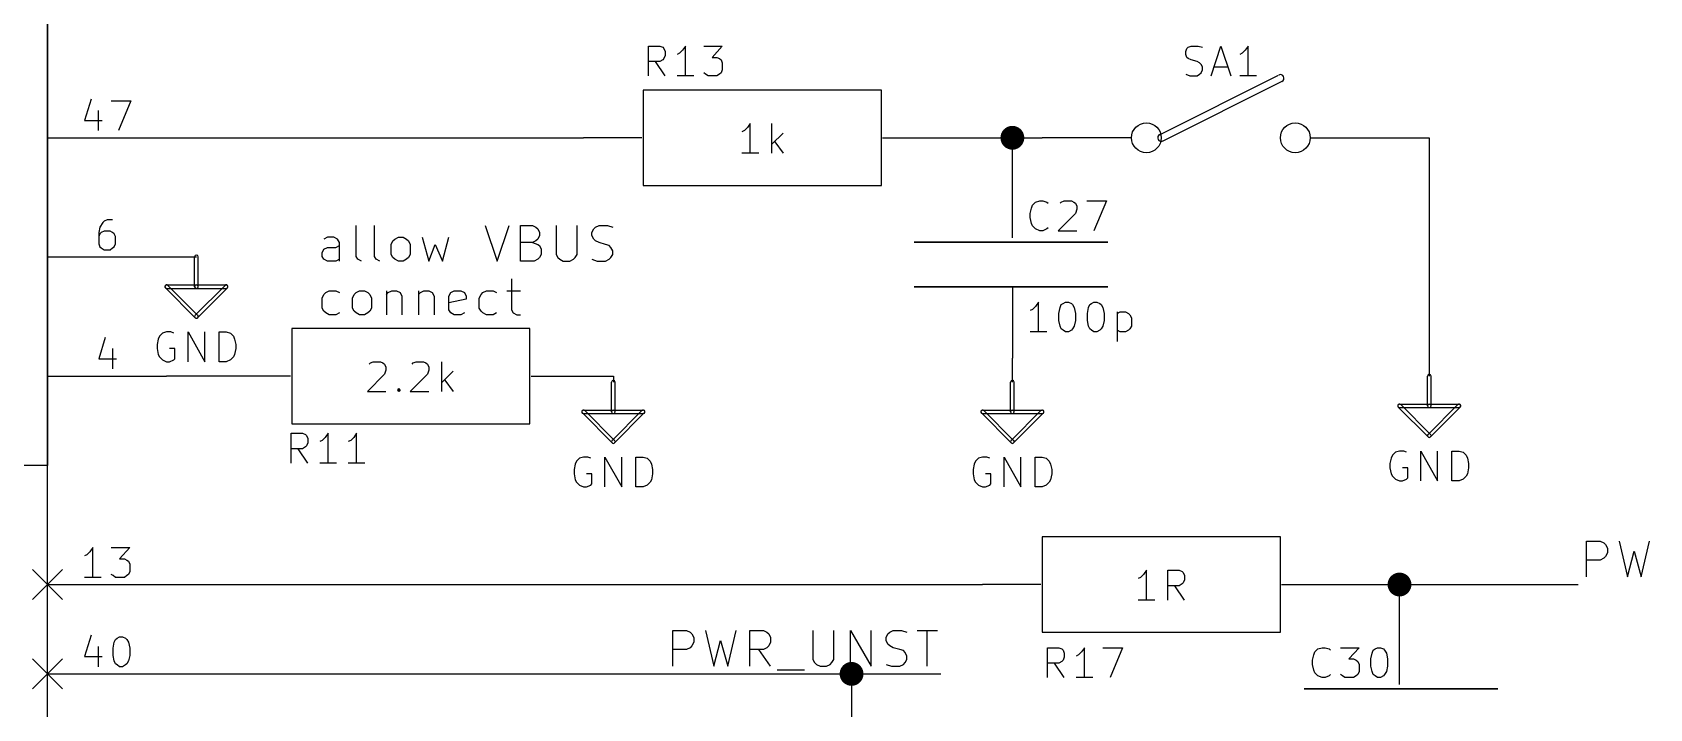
# Model space of a CAD drawing. Extents: x 12 to 829, y -582 to -12.
# Drawn here: x 191.6 to 260.6, y -488.7 to -459.8 of the extents above; entities that cross this region are included whole.
import ezdxf

# ---------------------------------------------------------------- set-up
doc = ezdxf.new("R2010")
doc.units = 0
doc.header["$MEASUREMENT"] = 0
doc.layers.add('BLACK', color=7, linetype='CONTINUOUS')

msp = doc.modelspace()

# ---------------------------------------------------------------- linework, layer by layer
at = {"layer": 'Black'}
for p, q in [((192.278, -532.892), (192.278, -410.972)), ((192.278, -459.232), (192.278, -478.282)), ((217.907, -461.67), (217.907, -460.4)), ((217.907, -460.4), (218.389, -460.4)), ((218.389, -460.4), (218.516, -460.451)), ((218.516, -460.451), (218.567, -460.502)), ((218.567, -460.502), (218.618, -460.629)), ((218.618, -460.629), (218.618, -460.807)), ((219.227, -460.705), (219.126, -460.756)), ((219.354, -460.578), (219.227, -460.705)), ((219.481, -460.4), (219.354, -460.578)), ((219.481, -461.67), (219.481, -460.4)), ((220.269, -460.4), (221.056, -460.4)), ((221.056, -460.4), (220.624, -460.883)), ((240.817, -460.629), (240.868, -460.502)), ((240.817, -460.756), (240.817, -460.629)), ((240.868, -460.502), (240.919, -460.451)), ((240.919, -460.451), (241.046, -460.4)), ((241.046, -460.4), (241.351, -460.4)), ((241.351, -460.4), (241.529, -460.451)), ((241.91, -461.67), (242.316, -460.4)), ((242.316, -460.4), (242.748, -461.67)), ((243.23, -460.705), (243.129, -460.756)), ((243.357, -460.578), (243.23, -460.705)), ((243.484, -460.4), (243.357, -460.578)), ((243.484, -461.67), (243.484, -460.4)), ((218.389, -461.061), (217.907, -461.061)), ((218.618, -461.67), (218.211, -461.061)), ((218.516, -460.985), (218.389, -461.061)), ((218.567, -460.934), (218.516, -460.985)), ((218.618, -460.807), (218.567, -460.934)), ((220.624, -460.883), (220.828, -460.883)), ((220.828, -460.883), (220.929, -460.934)), ((220.929, -460.934), (221.005, -460.985)), ((221.005, -460.985), (221.056, -461.112)), ((221.056, -461.416), (221.005, -461.543)), ((221.056, -461.112), (221.056, -461.416)), ((240.868, -460.883), (240.817, -460.756)), ((240.919, -460.934), (240.868, -460.883)), ((241.046, -460.985), (240.919, -460.934)), ((241.3, -461.061), (241.046, -460.985)), ((241.402, -461.112), (241.3, -461.061)), ((241.478, -461.188), (241.402, -461.112)), ((241.529, -461.289), (241.478, -461.188)), ((241.478, -461.543), (241.529, -461.416)), ((241.529, -461.416), (241.529, -461.289)), ((242.037, -461.289), (242.621, -461.289)), ((219.837, -461.67), (219.126, -461.67)), ((220.345, -461.594), (220.269, -461.543)), ((220.447, -461.67), (220.345, -461.594)), ((220.828, -461.67), (220.447, -461.67)), ((220.929, -461.594), (220.828, -461.67)), ((221.005, -461.543), (220.929, -461.594)), ((239.7, -464.185), (244.78, -461.645)), ((239.852, -464.439), (244.932, -461.899)), ((240.817, -461.594), (240.995, -461.67)), ((240.995, -461.67), (241.3, -461.67)), ((241.3, -461.67), (241.402, -461.594)), ((241.402, -461.594), (241.478, -461.543)), ((243.84, -461.67), (243.129, -461.67)), ((194.132, -462.661), (193.853, -463.575)), ((194.996, -462.737), (195.834, -462.737)), ((195.834, -462.737), (195.301, -464.007)), ((217.678, -462.28), (217.678, -466.344)), ((227.838, -462.28), (217.678, -462.28)), ((227.838, -466.344), (227.838, -462.28)), ((194.437, -463.144), (194.437, -464.007)), ((193.853, -463.575), (194.615, -463.575)), ((221.996, -464.007), (221.894, -464.058)), ((222.123, -463.88), (221.996, -464.007)), ((222.25, -463.702), (222.123, -463.88)), ((222.25, -464.972), (222.25, -463.702)), ((223.164, -464.972), (223.164, -463.702)), ((223.647, -464.109), (223.164, -464.591)), ((192.278, -464.312), (197.358, -464.312)), ((197.358, -464.312), (215.138, -464.312)), ((217.627, -464.312), (215.138, -464.312)), ((223.291, -464.49), (223.647, -464.972)), ((227.889, -464.312), (230.378, -464.312)), ((230.378, -464.312), (234.696, -464.312)), ((233.426, -465.582), (233.426, -464.312)), ((238.506, -464.312), (234.696, -464.312)), ((246.126, -464.312), (249.936, -464.312)), ((249.936, -464.312), (251.206, -464.312)), ((251.206, -464.312), (251.206, -474.472)), ((222.606, -464.972), (221.894, -464.972)), ((233.426, -468.579), (233.426, -465.582)), ((217.678, -466.344), (227.838, -466.344)), ((234.188, -467.538), (234.239, -467.309)), ((234.188, -467.716), (234.188, -467.538)), ((234.239, -467.309), (234.29, -467.182)), ((234.29, -467.182), (234.417, -467.055)), ((234.417, -467.055), (234.594, -467.004)), ((234.594, -467.004), (234.721, -467.004)), ((234.721, -467.004), (234.899, -467.055)), ((234.899, -467.055), (234.95, -467.106)), ((236.118, -467.538), (235.382, -468.274)), ((235.458, -467.106), (235.509, -467.055)), ((235.509, -467.055), (235.636, -467.004)), ((235.636, -467.004), (235.941, -467.004)), ((235.941, -467.004), (236.042, -467.055)), ((236.042, -467.055), (236.118, -467.106)), ((236.118, -467.106), (236.169, -467.233)), ((236.169, -467.36), (236.118, -467.538)), ((236.169, -467.233), (236.169, -467.36)), ((236.601, -467.004), (237.439, -467.004)), ((237.439, -467.004), (236.906, -468.274)), ((194.513, -468.122), (194.462, -468.351)), ((194.64, -467.919), (194.513, -468.122)), ((194.691, -468.3), (194.564, -468.351)), ((194.691, -467.868), (194.64, -467.919)), ((194.818, -467.817), (194.691, -467.868)), ((194.945, -468.3), (194.691, -468.3)), ((195.047, -467.817), (194.818, -467.817)), ((195.047, -468.351), (194.945, -468.3)), ((205.435, -469.367), (205.435, -468.046)), ((206.223, -469.367), (206.223, -468.046)), ((210.947, -468.046), (211.455, -469.57)), ((211.455, -469.57), (211.963, -468.046)), ((212.446, -469.57), (212.446, -468.046)), ((212.446, -468.046), (212.954, -468.046)), ((212.954, -468.046), (213.106, -468.122)), ((213.106, -468.122), (213.182, -468.198)), ((213.182, -468.198), (213.258, -468.351)), ((213.97, -468.046), (213.97, -469.29)), ((214.859, -469.29), (214.859, -468.046)), ((215.494, -468.351), (215.57, -468.198)), ((215.57, -468.198), (215.646, -468.122)), ((215.646, -468.122), (215.798, -468.046)), ((215.798, -468.046), (216.154, -468.046)), ((216.154, -468.046), (216.383, -468.122)), ((234.239, -467.97), (234.188, -467.716)), ((234.29, -468.071), (234.239, -467.97)), ((234.417, -468.198), (234.29, -468.071)), ((234.594, -468.274), (234.417, -468.198)), ((234.721, -468.274), (234.594, -468.274)), ((234.899, -468.198), (234.721, -468.274)), ((234.95, -468.147), (234.899, -468.198)), ((235.382, -468.274), (236.169, -468.274)), ((194.462, -468.351), (194.462, -468.833)), ((194.513, -468.401), (194.462, -468.528)), ((194.462, -468.833), (194.513, -468.96)), ((194.564, -468.351), (194.513, -468.401)), ((194.513, -468.96), (194.564, -469.011)), ((194.564, -469.011), (194.691, -469.087)), ((194.945, -469.087), (195.047, -469.011)), ((195.123, -468.401), (195.047, -468.351)), ((195.047, -469.011), (195.123, -468.96)), ((195.174, -468.528), (195.123, -468.401)), ((195.123, -468.96), (195.174, -468.833)), ((195.174, -468.833), (195.174, -468.528)), ((204.216, -468.554), (204.064, -468.63)), ((204.064, -469.062), (204.216, -468.986)), ((204.495, -468.554), (204.216, -468.554)), ((204.216, -468.986), (204.572, -468.986)), ((204.648, -468.63), (204.495, -468.554)), ((204.572, -468.986), (204.724, -468.909)), ((204.724, -468.782), (204.648, -468.63)), ((204.724, -469.57), (204.724, -468.782)), ((206.934, -468.859), (207.01, -468.706)), ((206.934, -469.29), (206.934, -468.859)), ((207.01, -468.706), (207.086, -468.63)), ((207.086, -468.63), (207.239, -468.554)), ((207.239, -468.554), (207.442, -468.554)), ((207.442, -468.554), (207.594, -468.63)), ((207.594, -468.63), (207.67, -468.706)), ((207.67, -468.706), (207.747, -468.859)), ((207.747, -468.859), (207.747, -469.29)), ((208.255, -468.554), (208.534, -469.57)), ((208.534, -469.57), (208.813, -468.859)), ((208.813, -468.859), (209.118, -469.57)), ((209.118, -469.57), (209.398, -468.554)), ((212.954, -468.782), (212.446, -468.782)), ((213.106, -468.706), (212.954, -468.782)), ((212.954, -468.782), (213.182, -468.859)), ((213.182, -468.63), (213.106, -468.706)), ((213.258, -468.478), (213.182, -468.63)), ((213.182, -468.859), (213.258, -468.909)), ((213.258, -468.351), (213.258, -468.478)), ((213.258, -468.909), (213.335, -469.062)), ((215.494, -468.478), (215.494, -468.351)), ((215.57, -468.63), (215.494, -468.478)), ((215.646, -468.706), (215.57, -468.63)), ((215.798, -468.782), (215.646, -468.706)), ((216.078, -468.859), (215.798, -468.782)), ((216.23, -468.909), (216.078, -468.859)), ((216.306, -468.986), (216.23, -468.909)), ((216.383, -469.138), (216.306, -468.986)), ((237.49, -468.757), (229.235, -468.757)), ((229.235, -468.757), (237.49, -468.757)), ((192.278, -469.392), (197.358, -469.392)), ((194.691, -469.087), (194.945, -469.087)), ((197.358, -469.392), (198.628, -469.392)), ((198.552, -470.662), (198.552, -469.392)), ((198.704, -470.662), (198.704, -469.392)), ((203.987, -469.214), (204.064, -469.062)), ((203.987, -469.367), (203.987, -469.214)), ((204.064, -469.494), (203.987, -469.367)), ((204.216, -469.57), (204.064, -469.494)), ((204.572, -469.57), (204.216, -469.57)), ((204.724, -469.494), (204.572, -469.57)), ((205.511, -469.494), (205.435, -469.367)), ((205.664, -469.57), (205.511, -469.494)), ((206.299, -469.494), (206.223, -469.367)), ((206.451, -469.57), (206.299, -469.494)), ((207.01, -469.417), (206.934, -469.29)), ((207.086, -469.494), (207.01, -469.417)), ((207.239, -469.57), (207.086, -469.494)), ((207.442, -469.57), (207.239, -469.57)), ((207.594, -469.494), (207.442, -469.57)), ((207.67, -469.417), (207.594, -469.494)), ((207.747, -469.29), (207.67, -469.417)), ((213.03, -469.57), (212.446, -469.57)), ((213.182, -469.494), (213.03, -469.57)), ((213.258, -469.417), (213.182, -469.494)), ((213.335, -469.29), (213.258, -469.417)), ((213.335, -469.062), (213.335, -469.29)), ((213.97, -469.29), (214.046, -469.417)), ((214.046, -469.417), (214.122, -469.494)), ((214.122, -469.494), (214.274, -469.57)), ((214.274, -469.57), (214.554, -469.57)), ((214.554, -469.57), (214.706, -469.494)), ((214.706, -469.494), (214.782, -469.417)), ((214.782, -469.417), (214.859, -469.29)), ((215.494, -469.494), (215.722, -469.57)), ((215.722, -469.57), (216.078, -469.57)), ((216.078, -469.57), (216.23, -469.494)), ((216.23, -469.494), (216.306, -469.417)), ((216.306, -469.417), (216.383, -469.29)), ((216.383, -469.29), (216.383, -469.138)), ((212.065, -470.332), (212.065, -471.653)), ((198.577, -471.983), (197.307, -470.713)), ((197.358, -470.586), (198.628, -470.586)), ((197.358, -470.738), (198.628, -470.738)), ((198.679, -471.881), (197.409, -470.611)), ((199.847, -470.611), (198.577, -471.881)), ((198.628, -470.586), (199.898, -470.586)), ((198.628, -470.738), (199.898, -470.738)), ((199.949, -470.713), (198.679, -471.983)), ((203.987, -471.145), (204.064, -470.992)), ((204.064, -470.992), (204.14, -470.916)), ((204.14, -470.916), (204.292, -470.84)), ((204.292, -470.84), (204.572, -470.84)), ((204.572, -470.84), (204.724, -470.916)), ((205.283, -471.145), (205.359, -470.992)), ((205.359, -470.992), (205.435, -470.916)), ((205.435, -470.916), (205.588, -470.84)), ((205.588, -470.84), (205.791, -470.84)), ((205.791, -470.84), (205.943, -470.916)), ((205.943, -470.916), (206.019, -470.992)), ((206.019, -470.992), (206.096, -471.145)), ((206.731, -470.84), (206.731, -471.856)), ((206.731, -470.992), (206.807, -470.916)), ((206.807, -470.916), (206.959, -470.84)), ((206.959, -470.84), (207.162, -470.84)), ((207.162, -470.84), (207.315, -470.916)), ((207.315, -470.916), (207.391, -471.068)), ((207.391, -471.068), (207.391, -471.856)), ((208.102, -470.84), (208.102, -471.856)), ((208.102, -470.992), (208.178, -470.916)), ((208.178, -470.916), (208.331, -470.84)), ((208.331, -470.84), (208.534, -470.84)), ((208.534, -470.84), (208.686, -470.916)), ((208.686, -470.916), (208.763, -471.068)), ((208.763, -471.068), (208.763, -471.856)), ((209.398, -471.068), (209.474, -470.916)), ((209.398, -471.653), (209.398, -471.068)), ((209.474, -470.916), (209.626, -470.84)), ((209.626, -470.84), (209.906, -470.84)), ((209.906, -470.84), (210.058, -470.916)), ((210.058, -470.916), (210.134, -471.068)), ((210.134, -471.068), (210.134, -471.195)), ((210.693, -471.145), (210.769, -470.992)), ((210.769, -470.992), (210.845, -470.916)), ((210.845, -470.916), (210.998, -470.84)), ((210.998, -470.84), (211.277, -470.84)), ((211.277, -470.84), (211.43, -470.916)), ((211.861, -470.84), (212.446, -470.84)), ((229.235, -470.662), (237.49, -470.662)), ((237.49, -470.662), (229.235, -470.662)), ((233.426, -470.713), (233.426, -473.71)), ((203.987, -471.576), (203.987, -471.145)), ((204.064, -471.703), (203.987, -471.576)), ((204.14, -471.78), (204.064, -471.703)), ((205.283, -471.576), (205.283, -471.145)), ((205.359, -471.703), (205.283, -471.576)), ((205.435, -471.78), (205.359, -471.703)), ((206.019, -471.703), (205.943, -471.78)), ((206.096, -471.576), (206.019, -471.703)), ((206.096, -471.145), (206.096, -471.576)), ((210.134, -471.195), (209.398, -471.348)), ((209.474, -471.78), (209.398, -471.653)), ((210.693, -471.576), (210.693, -471.145)), ((210.769, -471.703), (210.693, -471.576)), ((210.845, -471.78), (210.769, -471.703)), ((212.065, -471.653), (212.141, -471.78)), ((234.29, -471.627), (234.188, -471.678)), ((234.417, -471.5), (234.29, -471.627)), ((234.544, -471.322), (234.417, -471.5)), ((234.544, -472.592), (234.544, -471.322)), ((235.407, -471.805), (235.458, -471.551)), ((235.458, -471.551), (235.509, -471.424)), ((235.509, -471.424), (235.585, -471.373)), ((235.585, -471.373), (235.687, -471.322)), ((235.687, -471.322), (235.814, -471.322)), ((235.814, -471.322), (235.941, -471.373)), ((235.941, -471.373), (235.991, -471.424)), ((235.991, -471.424), (236.068, -471.551)), ((236.068, -471.551), (236.118, -471.805)), ((236.626, -471.805), (236.677, -471.551)), ((236.677, -471.551), (236.728, -471.424)), ((236.728, -471.424), (236.804, -471.373)), ((236.804, -471.373), (236.906, -471.322)), ((236.906, -471.322), (237.033, -471.322)), ((237.033, -471.322), (237.16, -471.373)), ((237.16, -471.373), (237.211, -471.424)), ((237.211, -471.424), (237.287, -471.551)), ((237.287, -471.551), (237.338, -471.805)), ((237.896, -471.729), (237.896, -472.999)), ((237.896, -471.805), (238.023, -471.729)), ((238.023, -471.729), (238.252, -471.729)), ((238.252, -471.729), (238.379, -471.805)), ((202.692, -472.44), (202.692, -476.504)), ((212.852, -472.44), (202.692, -472.44)), ((204.292, -471.856), (204.14, -471.78)), ((204.572, -471.856), (204.292, -471.856)), ((204.724, -471.78), (204.572, -471.856)), ((205.588, -471.856), (205.435, -471.78)), ((205.791, -471.856), (205.588, -471.856)), ((205.943, -471.78), (205.791, -471.856)), ((209.626, -471.856), (209.474, -471.78)), ((209.906, -471.856), (209.626, -471.856)), ((210.058, -471.78), (209.906, -471.856)), ((210.998, -471.856), (210.845, -471.78)), ((211.277, -471.856), (210.998, -471.856)), ((211.43, -471.78), (211.277, -471.856)), ((212.141, -471.78), (212.293, -471.856)), ((212.293, -471.856), (212.446, -471.856)), ((212.852, -476.504), (212.852, -472.44)), ((235.407, -472.11), (235.407, -471.805)), ((235.458, -472.338), (235.407, -472.11)), ((235.509, -472.465), (235.458, -472.338)), ((235.585, -472.516), (235.509, -472.465)), ((235.991, -472.465), (235.941, -472.516)), ((236.068, -472.338), (235.991, -472.465)), ((236.118, -472.11), (236.068, -472.338)), ((236.118, -471.805), (236.118, -472.11)), ((236.626, -472.11), (236.626, -471.805)), ((236.677, -472.338), (236.626, -472.11)), ((236.728, -472.465), (236.677, -472.338)), ((236.804, -472.516), (236.728, -472.465)), ((237.211, -472.465), (237.16, -472.516)), ((237.287, -472.338), (237.211, -472.465)), ((237.338, -472.11), (237.287, -472.338)), ((237.338, -471.805), (237.338, -472.11)), ((238.379, -471.805), (238.43, -471.856)), ((238.43, -472.465), (238.379, -472.516)), ((238.43, -471.856), (238.506, -471.983)), ((238.506, -472.338), (238.43, -472.465)), ((238.506, -471.983), (238.506, -472.338)), ((194.742, -472.821), (194.462, -473.735)), ((197.002, -472.897), (196.952, -473.126)), ((196.952, -473.126), (196.952, -473.304)), ((197.053, -472.77), (197.002, -472.897)), ((197.18, -472.643), (197.053, -472.77)), ((197.358, -472.592), (197.18, -472.643)), ((197.536, -472.592), (197.358, -472.592)), ((197.663, -472.643), (197.536, -472.592)), ((198.272, -473.862), (198.272, -472.592)), ((198.272, -472.592), (198.984, -473.862)), ((198.984, -473.862), (198.984, -472.592)), ((199.593, -473.862), (199.593, -472.592)), ((199.593, -472.592), (199.898, -472.592)), ((199.898, -472.592), (200.076, -472.643)), ((200.076, -472.643), (200.203, -472.77)), ((200.203, -472.77), (200.254, -472.897)), ((200.254, -472.897), (200.304, -473.126)), ((200.304, -473.126), (200.304, -473.304)), ((234.899, -472.592), (234.188, -472.592)), ((235.687, -472.592), (235.585, -472.516)), ((235.814, -472.592), (235.687, -472.592)), ((235.941, -472.516), (235.814, -472.592)), ((236.906, -472.592), (236.804, -472.516)), ((237.033, -472.592), (236.906, -472.592)), ((237.16, -472.516), (237.033, -472.592)), ((238.023, -472.592), (237.896, -472.516)), ((238.252, -472.592), (238.023, -472.592)), ((238.379, -472.516), (238.252, -472.592)), ((194.462, -473.735), (195.224, -473.735)), ((195.047, -473.304), (195.047, -474.167)), ((196.952, -473.304), (197.002, -473.558)), ((197.002, -473.558), (197.053, -473.659)), ((197.053, -473.659), (197.18, -473.786)), ((197.18, -473.786), (197.358, -473.862)), ((197.714, -473.304), (197.485, -473.304)), ((197.485, -473.862), (197.663, -473.786)), ((197.663, -473.786), (197.714, -473.735)), ((197.714, -473.735), (197.714, -473.304)), ((200.076, -473.786), (199.898, -473.862)), ((200.203, -473.659), (200.076, -473.786)), ((200.254, -473.558), (200.203, -473.659)), ((200.304, -473.304), (200.254, -473.558)), ((233.426, -474.726), (233.426, -473.71)), ((192.278, -474.472), (197.358, -474.472)), ((197.358, -473.862), (197.485, -473.862)), ((200.152, -474.472), (197.358, -474.472)), ((199.898, -473.862), (199.593, -473.862)), ((202.641, -474.472), (200.152, -474.472)), ((206.654, -474.396), (205.918, -475.132)), ((205.994, -473.964), (206.045, -473.913)), ((206.045, -473.913), (206.172, -473.862)), ((206.172, -473.862), (206.477, -473.862)), ((206.477, -473.862), (206.578, -473.913)), ((206.578, -473.913), (206.654, -473.964)), ((206.654, -473.964), (206.705, -474.091)), ((206.705, -474.218), (206.654, -474.396)), ((206.705, -474.091), (206.705, -474.218)), ((208.483, -474.396), (207.747, -475.132)), ((207.823, -473.964), (207.874, -473.913)), ((207.874, -473.913), (208.001, -473.862)), ((208.001, -473.862), (208.305, -473.862)), ((208.305, -473.862), (208.407, -473.913)), ((208.407, -473.913), (208.483, -473.964)), ((208.483, -473.964), (208.534, -474.091)), ((208.534, -474.218), (208.483, -474.396)), ((208.534, -474.091), (208.534, -474.218)), ((209.093, -475.132), (209.093, -473.862)), ((209.575, -474.269), (209.093, -474.751)), ((212.903, -474.472), (215.392, -474.472)), ((215.392, -474.472), (216.408, -474.472)), ((216.408, -474.472), (216.408, -474.726)), ((251.13, -475.742), (251.13, -474.472)), ((251.282, -475.742), (251.282, -474.472)), ((205.918, -475.132), (206.705, -475.132)), ((207.213, -475.056), (207.264, -475.005)), ((207.264, -475.132), (207.213, -475.056)), ((207.264, -475.005), (207.315, -475.056)), ((207.264, -475.005), (207.264, -475.132)), ((207.315, -475.056), (207.264, -475.132)), ((207.747, -475.132), (208.534, -475.132)), ((209.22, -474.65), (209.575, -475.132)), ((216.332, -475.996), (216.332, -474.726)), ((216.484, -475.996), (216.484, -474.726)), ((233.35, -475.996), (233.35, -474.726)), ((233.502, -475.996), (233.502, -474.726)), ((251.155, -477.063), (249.885, -475.793)), ((249.936, -475.666), (251.206, -475.666)), ((249.936, -475.818), (251.206, -475.818)), ((251.257, -476.961), (249.987, -475.691)), ((252.425, -475.691), (251.155, -476.961)), ((251.206, -475.666), (252.476, -475.666)), ((251.206, -475.818), (252.476, -475.818)), ((252.527, -475.793), (251.257, -477.063)), ((202.692, -476.504), (212.852, -476.504)), ((216.357, -477.317), (215.087, -476.047)), ((215.138, -475.92), (216.408, -475.92)), ((215.138, -476.072), (216.408, -476.072)), ((216.459, -477.215), (215.189, -475.945)), ((217.627, -475.945), (216.357, -477.215)), ((216.408, -475.92), (217.678, -475.92)), ((216.408, -476.072), (217.678, -476.072)), ((217.729, -476.047), (216.459, -477.317)), ((233.375, -477.317), (232.105, -476.047)), ((232.156, -475.92), (233.426, -475.92)), ((232.156, -476.072), (233.426, -476.072)), ((233.477, -477.215), (232.207, -475.945)), ((234.645, -475.945), (233.375, -477.215)), ((233.426, -475.92), (234.696, -475.92)), ((233.426, -476.072), (234.696, -476.072)), ((234.747, -476.047), (233.477, -477.317)), ((202.667, -478.18), (202.667, -476.91)), ((202.667, -476.91), (203.149, -476.91)), ((203.149, -476.91), (203.276, -476.961)), ((203.276, -476.961), (203.327, -477.012)), ((203.327, -477.012), (203.378, -477.139)), ((203.378, -477.139), (203.378, -477.317)), ((203.987, -477.215), (203.886, -477.266)), ((204.114, -477.088), (203.987, -477.215)), ((204.241, -476.91), (204.114, -477.088)), ((204.241, -478.18), (204.241, -476.91)), ((205.207, -477.215), (205.105, -477.266)), ((205.334, -477.088), (205.207, -477.215)), ((205.461, -476.91), (205.334, -477.088)), ((205.461, -478.18), (205.461, -476.91)), ((203.149, -477.571), (202.667, -477.571)), ((203.378, -478.18), (202.971, -477.571)), ((203.276, -477.495), (203.149, -477.571)), ((203.327, -477.444), (203.276, -477.495)), ((203.378, -477.317), (203.327, -477.444)), ((214.96, -477.977), (214.833, -478.104)), ((215.138, -477.926), (214.96, -477.977)), ((215.316, -477.926), (215.138, -477.926)), ((215.443, -477.977), (215.316, -477.926)), ((216.052, -479.196), (216.052, -477.926)), ((216.052, -477.926), (216.764, -479.196)), ((216.764, -479.196), (216.764, -477.926)), ((217.373, -479.196), (217.373, -477.926)), ((217.373, -477.926), (217.678, -477.926)), ((217.678, -477.926), (217.856, -477.977)), ((217.856, -477.977), (217.983, -478.104)), ((231.978, -477.977), (231.851, -478.104)), ((232.156, -477.926), (231.978, -477.977)), ((232.334, -477.926), (232.156, -477.926)), ((232.461, -477.977), (232.334, -477.926)), ((233.07, -479.196), (233.07, -477.926)), ((233.07, -477.926), (233.782, -479.196)), ((233.782, -479.196), (233.782, -477.926)), ((234.391, -479.196), (234.391, -477.926)), ((234.391, -477.926), (234.696, -477.926)), ((234.696, -477.926), (234.874, -477.977)), ((234.874, -477.977), (235.001, -478.104)), ((249.58, -477.977), (249.53, -478.206)), ((249.631, -477.85), (249.58, -477.977)), ((249.758, -477.723), (249.631, -477.85)), ((249.936, -477.672), (249.758, -477.723)), ((250.114, -477.672), (249.936, -477.672)), ((250.241, -477.723), (250.114, -477.672)), ((250.85, -478.942), (250.85, -477.672)), ((250.85, -477.672), (251.562, -478.942)), ((251.562, -478.942), (251.562, -477.672)), ((252.171, -478.942), (252.171, -477.672)), ((252.171, -477.672), (252.476, -477.672)), ((252.476, -477.672), (252.654, -477.723)), ((252.654, -477.723), (252.781, -477.85)), ((252.781, -477.85), (252.832, -477.977)), ((252.832, -477.977), (252.882, -478.206)), ((192.278, -478.282), (175.768, -478.282)), ((192.278, -478.282), (175.768, -478.282)), ((192.278, -508.762), (192.278, -478.282)), ((204.597, -478.18), (203.886, -478.18)), ((205.816, -478.18), (205.105, -478.18)), ((214.782, -478.231), (214.732, -478.46)), ((214.732, -478.46), (214.732, -478.638)), ((214.732, -478.638), (214.782, -478.892)), ((214.833, -478.104), (214.782, -478.231)), ((215.494, -478.638), (215.265, -478.638)), ((215.494, -479.069), (215.494, -478.638)), ((217.983, -478.104), (218.034, -478.231)), ((218.034, -478.231), (218.084, -478.46)), ((218.084, -478.638), (218.034, -478.892)), ((218.084, -478.46), (218.084, -478.638)), ((231.8, -478.231), (231.75, -478.46)), ((231.75, -478.46), (231.75, -478.638)), ((231.75, -478.638), (231.8, -478.892)), ((231.851, -478.104), (231.8, -478.231)), ((232.512, -478.638), (232.283, -478.638)), ((232.512, -479.069), (232.512, -478.638)), ((235.001, -478.104), (235.052, -478.231)), ((235.052, -478.231), (235.102, -478.46)), ((235.102, -478.638), (235.052, -478.892)), ((235.102, -478.46), (235.102, -478.638)), ((249.53, -478.206), (249.53, -478.384)), ((249.53, -478.384), (249.58, -478.638)), ((249.58, -478.638), (249.631, -478.739)), ((250.292, -478.384), (250.063, -478.384)), ((250.292, -478.815), (250.292, -478.384)), ((252.832, -478.638), (252.781, -478.739)), ((252.882, -478.384), (252.832, -478.638)), ((252.882, -478.206), (252.882, -478.384)), ((214.782, -478.892), (214.833, -478.993)), ((214.833, -478.993), (214.96, -479.12)), ((214.96, -479.12), (215.138, -479.196)), ((215.138, -479.196), (215.265, -479.196)), ((215.265, -479.196), (215.443, -479.12)), ((215.443, -479.12), (215.494, -479.069)), ((217.678, -479.196), (217.373, -479.196)), ((217.856, -479.12), (217.678, -479.196)), ((217.983, -478.993), (217.856, -479.12)), ((218.034, -478.892), (217.983, -478.993)), ((231.8, -478.892), (231.851, -478.993)), ((231.851, -478.993), (231.978, -479.12)), ((231.978, -479.12), (232.156, -479.196)), ((232.156, -479.196), (232.283, -479.196)), ((232.283, -479.196), (232.461, -479.12)), ((232.461, -479.12), (232.512, -479.069)), ((234.696, -479.196), (234.391, -479.196)), ((234.874, -479.12), (234.696, -479.196)), ((235.001, -478.993), (234.874, -479.12)), ((235.052, -478.892), (235.001, -478.993)), ((249.631, -478.739), (249.758, -478.866)), ((249.758, -478.866), (249.936, -478.942)), ((249.936, -478.942), (250.063, -478.942)), ((250.063, -478.942), (250.241, -478.866)), ((250.241, -478.866), (250.292, -478.815)), ((252.476, -478.942), (252.171, -478.942)), ((252.654, -478.866), (252.476, -478.942)), ((252.781, -478.739), (252.654, -478.866)), ((234.696, -481.33), (234.696, -485.394)), ((244.856, -481.33), (234.696, -481.33)), ((244.856, -485.394), (244.856, -481.33)), ((193.954, -482.092), (193.853, -482.143)), ((194.081, -481.965), (193.954, -482.092)), ((194.208, -481.787), (194.081, -481.965)), ((194.208, -483.057), (194.208, -481.787)), ((194.996, -481.787), (195.783, -481.787)), ((195.783, -481.787), (195.351, -482.27)), ((257.912, -483.032), (257.912, -481.508)), ((257.912, -481.508), (258.496, -481.508)), ((258.496, -481.508), (258.648, -481.584)), ((258.648, -481.584), (258.724, -481.66)), ((258.724, -481.66), (258.801, -481.813)), ((258.801, -482.016), (258.724, -482.168)), ((258.801, -481.813), (258.801, -482.016)), ((259.309, -481.508), (259.664, -483.032)), ((259.664, -483.032), (259.944, -481.94)), ((259.944, -481.94), (260.248, -483.032)), ((260.248, -483.032), (260.604, -481.508)), ((191.643, -483.997), (192.913, -482.727)), ((191.643, -482.727), (192.913, -483.997)), ((195.351, -482.27), (195.555, -482.27)), ((195.555, -482.27), (195.656, -482.321)), ((195.656, -482.321), (195.732, -482.371)), ((195.732, -482.371), (195.783, -482.498)), ((195.783, -482.803), (195.732, -482.93)), ((195.783, -482.498), (195.783, -482.803)), ((239.141, -482.752), (239.014, -482.93)), ((239.141, -484.022), (239.141, -482.752)), ((240.055, -484.022), (240.055, -482.752)), ((240.055, -482.752), (240.538, -482.752)), ((240.538, -482.752), (240.665, -482.803)), ((240.665, -482.803), (240.716, -482.854)), ((258.496, -482.321), (257.912, -482.321)), ((258.648, -482.244), (258.496, -482.321)), ((258.724, -482.168), (258.648, -482.244)), ((192.278, -483.362), (197.358, -483.362)), ((194.564, -483.057), (193.853, -483.057)), ((195.072, -482.981), (194.996, -482.93)), ((195.174, -483.057), (195.072, -482.981)), ((195.555, -483.057), (195.174, -483.057)), ((195.656, -482.981), (195.555, -483.057)), ((195.732, -482.93), (195.656, -482.981)), ((197.358, -483.362), (232.156, -483.362)), ((234.645, -483.362), (232.156, -483.362)), ((238.887, -483.057), (238.785, -483.108)), ((239.014, -482.93), (238.887, -483.057)), ((240.538, -483.413), (240.055, -483.413)), ((240.767, -484.022), (240.36, -483.413)), ((240.665, -483.337), (240.538, -483.413)), ((240.716, -483.286), (240.665, -483.337)), ((240.716, -482.854), (240.767, -482.981)), ((240.767, -483.159), (240.716, -483.286)), ((240.767, -482.981), (240.767, -483.159)), ((244.907, -483.362), (247.396, -483.362)), ((247.396, -483.362), (257.556, -483.362)), ((249.936, -484.632), (249.936, -483.362)), ((239.497, -484.022), (238.785, -484.022)), ((249.936, -487.629), (249.936, -484.632)), ((194.132, -485.521), (193.853, -486.435)), ((218.948, -486.842), (218.948, -485.318)), ((218.948, -485.318), (219.532, -485.318)), ((219.532, -485.318), (219.685, -485.394)), ((219.685, -485.394), (219.761, -485.47)), ((219.761, -485.47), (219.837, -485.623)), ((220.345, -485.318), (220.701, -486.842)), ((221.285, -486.842), (221.64, -485.318)), ((222.225, -486.842), (222.225, -485.318)), ((222.225, -485.318), (222.809, -485.318)), ((222.809, -485.318), (222.961, -485.394)), ((222.961, -485.394), (223.037, -485.47)), ((223.037, -485.47), (223.114, -485.623)), ((224.917, -485.318), (224.917, -486.562)), ((225.806, -486.562), (225.806, -485.318)), ((226.517, -486.842), (226.517, -485.318)), ((226.517, -485.318), (227.406, -486.842)), ((227.406, -486.842), (227.406, -485.318)), ((228.041, -485.623), (228.117, -485.47)), ((228.117, -485.47), (228.194, -485.394)), ((228.194, -485.394), (228.346, -485.318)), ((228.346, -485.318), (228.702, -485.318)), ((228.702, -485.318), (228.93, -485.394)), ((229.362, -485.318), (230.226, -485.318)), ((229.794, -486.842), (229.794, -485.318)), ((234.696, -485.394), (244.856, -485.394)), ((194.437, -486.004), (194.437, -486.867)), ((195.072, -486.08), (195.123, -485.826)), ((195.072, -486.385), (195.072, -486.08)), ((195.123, -485.826), (195.174, -485.699)), ((195.174, -485.699), (195.25, -485.648)), ((195.25, -485.648), (195.351, -485.597)), ((195.351, -485.597), (195.478, -485.597)), ((195.478, -485.597), (195.605, -485.648)), ((195.605, -485.648), (195.656, -485.699)), ((195.656, -485.699), (195.732, -485.826)), ((195.732, -485.826), (195.783, -486.08)), ((195.783, -486.08), (195.783, -486.385)), ((219.532, -486.131), (218.948, -486.131)), ((219.685, -486.054), (219.532, -486.131)), ((219.761, -485.978), (219.685, -486.054)), ((219.837, -485.826), (219.761, -485.978)), ((219.837, -485.623), (219.837, -485.826)), ((220.701, -486.842), (220.98, -485.75)), ((220.98, -485.75), (221.285, -486.842)), ((222.809, -486.131), (222.225, -486.131)), ((223.114, -486.842), (222.606, -486.131)), ((222.961, -486.054), (222.809, -486.131)), ((223.037, -485.978), (222.961, -486.054)), ((223.114, -485.826), (223.037, -485.978)), ((223.114, -485.623), (223.114, -485.826)), ((228.041, -485.75), (228.041, -485.623)), ((228.117, -485.902), (228.041, -485.75)), ((228.194, -485.978), (228.117, -485.902)), ((228.346, -486.054), (228.194, -485.978)), ((228.625, -486.131), (228.346, -486.054)), ((228.778, -486.181), (228.625, -486.131)), ((228.854, -486.258), (228.778, -486.181)), ((228.93, -486.41), (228.854, -486.258)), ((234.925, -487.324), (234.925, -486.054)), ((234.925, -486.054), (235.407, -486.054)), ((235.407, -486.054), (235.534, -486.105)), ((235.534, -486.105), (235.585, -486.156)), ((235.585, -486.156), (235.636, -486.283)), ((236.372, -486.232), (236.245, -486.359)), ((236.499, -486.054), (236.372, -486.232)), ((236.499, -487.324), (236.499, -486.054)), ((237.287, -486.054), (238.125, -486.054)), ((238.125, -486.054), (237.592, -487.324)), ((246.278, -486.359), (246.329, -486.232)), ((246.329, -486.232), (246.456, -486.105)), ((246.456, -486.105), (246.634, -486.054)), ((246.634, -486.054), (246.761, -486.054)), ((246.761, -486.054), (246.939, -486.105)), ((246.939, -486.105), (246.99, -486.156)), ((247.421, -486.054), (248.209, -486.054)), ((248.209, -486.054), (247.777, -486.537)), ((248.768, -486.283), (248.818, -486.156)), ((248.818, -486.156), (248.895, -486.105)), ((248.895, -486.105), (248.996, -486.054)), ((248.996, -486.054), (249.123, -486.054)), ((249.123, -486.054), (249.25, -486.105)), ((249.25, -486.105), (249.301, -486.156)), ((249.301, -486.156), (249.377, -486.283)), ((191.643, -487.807), (192.913, -486.537)), ((191.643, -486.537), (192.913, -487.807)), ((193.853, -486.435), (194.615, -486.435)), ((195.123, -486.613), (195.072, -486.385)), ((195.174, -486.74), (195.123, -486.613)), ((195.25, -486.791), (195.174, -486.74)), ((195.351, -486.867), (195.25, -486.791)), ((195.478, -486.867), (195.351, -486.867)), ((195.605, -486.791), (195.478, -486.867)), ((195.656, -486.74), (195.605, -486.791)), ((195.732, -486.613), (195.656, -486.74)), ((195.783, -486.385), (195.732, -486.613)), ((224.917, -486.562), (224.993, -486.689)), ((224.993, -486.689), (225.069, -486.766)), ((225.069, -486.766), (225.222, -486.842)), ((225.222, -486.842), (225.501, -486.842)), ((225.501, -486.842), (225.654, -486.766)), ((225.654, -486.766), (225.73, -486.689)), ((225.73, -486.689), (225.806, -486.562)), ((228.041, -486.766), (228.27, -486.842)), ((228.27, -486.842), (228.625, -486.842)), ((228.625, -486.842), (228.778, -486.766)), ((228.778, -486.766), (228.854, -486.689)), ((228.854, -486.689), (228.93, -486.562)), ((228.93, -486.562), (228.93, -486.41)), ((235.407, -486.715), (234.925, -486.715)), ((235.636, -487.324), (235.229, -486.715)), ((235.534, -486.639), (235.407, -486.715)), ((235.585, -486.588), (235.534, -486.639)), ((235.636, -486.461), (235.585, -486.588)), ((235.636, -486.283), (235.636, -486.461)), ((236.245, -486.359), (236.144, -486.41)), ((246.228, -486.588), (246.278, -486.359)), ((246.228, -486.766), (246.228, -486.588)), ((246.278, -487.02), (246.228, -486.766)), ((247.777, -486.537), (247.98, -486.537)), ((247.98, -486.537), (248.082, -486.588)), ((248.082, -486.588), (248.158, -486.639)), ((248.158, -486.639), (248.209, -486.766)), ((248.209, -486.766), (248.209, -487.07)), ((248.717, -486.537), (248.768, -486.283)), ((248.717, -486.842), (248.717, -486.537)), ((248.768, -487.07), (248.717, -486.842)), ((249.377, -486.283), (249.428, -486.537)), ((249.428, -486.842), (249.377, -487.07)), ((249.428, -486.537), (249.428, -486.842)), ((192.278, -487.172), (197.358, -487.172)), ((197.358, -487.172), (230.378, -487.172)), ((223.393, -486.994), (224.561, -486.994)), ((226.568, -487.172), (226.568, -507.492)), ((236.855, -487.324), (236.144, -487.324)), ((246.329, -487.121), (246.278, -487.02)), ((246.456, -487.248), (246.329, -487.121)), ((246.634, -487.324), (246.456, -487.248)), ((246.761, -487.324), (246.634, -487.324)), ((246.939, -487.248), (246.761, -487.324)), ((246.99, -487.197), (246.939, -487.248)), ((247.498, -487.248), (247.421, -487.197)), ((247.599, -487.324), (247.498, -487.248)), ((247.98, -487.324), (247.599, -487.324)), ((248.082, -487.248), (247.98, -487.324)), ((248.158, -487.197), (248.082, -487.248)), ((248.209, -487.07), (248.158, -487.197)), ((248.818, -487.197), (248.768, -487.07)), ((248.895, -487.248), (248.818, -487.197)), ((248.996, -487.324), (248.895, -487.248)), ((249.123, -487.324), (248.996, -487.324)), ((249.25, -487.248), (249.123, -487.324)), ((249.301, -487.197), (249.25, -487.248)), ((249.377, -487.07), (249.301, -487.197)), ((245.872, -487.807), (254.127, -487.807)), ((254.127, -487.807), (245.872, -487.807))]:
    msp.add_line(p, q, dxfattribs=at)
at = {"layer": 'Black', "const_width": 0.508}
for points in [[(233.172, -464.312, 1), (233.68, -464.312, 1)], [(249.682, -483.362, 1), (250.19, -483.362, 1)], [(226.314, -487.172, 1), (226.822, -487.172, 1)]]:
    msp.add_lwpolyline(points, format="xyb", close=True, dxfattribs=at)
at = {"layer": 'Black'}
for centre in [(239.141, -464.312), (245.491, -464.312)]:
    msp.add_circle(centre, 0.635, dxfattribs=at)
for centre, radius, start, end in [((244.856, -461.772), 0.1524, 296.565, 476.565), ((239.776, -464.312), 0.1524, 116.565, 296.565), ((198.628, -469.392), 0.0762, 360, 540), ((197.358, -470.662), 0.0762, 405, 585), ((197.358, -470.662), 0.0762, 90, 270), ((198.628, -470.662), 0.0762, 90, 270), ((198.628, -470.662), 0.0762, 180, 360), ((198.628, -470.662), 0.0762, 270, 450), ((199.898, -470.662), 0.0762, 315, 495), ((199.898, -470.662), 0.0762, 270, 450), ((198.628, -471.932), 0.0762, 495, 675), ((198.628, -471.932), 0.0762, 225, 405), ((251.206, -474.472), 0.0762, 360, 540), ((216.408, -474.726), 0.0762, 360, 540), ((233.426, -474.726), 0.0762, 360, 540), ((249.936, -475.742), 0.0762, 405, 585), ((249.936, -475.742), 0.0762, 90, 270), ((251.206, -475.742), 0.0762, 90, 270), ((251.206, -475.742), 0.0762, 180, 360), ((251.206, -475.742), 0.0762, 270, 450), ((252.476, -475.742), 0.0762, 315, 495), ((252.476, -475.742), 0.0762, 270, 450), ((215.138, -475.996), 0.0762, 405, 585), ((215.138, -475.996), 0.0762, 90, 270), ((216.408, -475.996), 0.0762, 90, 270), ((216.408, -475.996), 0.0762, 180, 360), ((216.408, -475.996), 0.0762, 270, 450), ((217.678, -475.996), 0.0762, 315, 495), ((217.678, -475.996), 0.0762, 270, 450), ((232.156, -475.996), 0.0762, 405, 585), ((232.156, -475.996), 0.0762, 90, 270), ((233.426, -475.996), 0.0762, 90, 270), ((233.426, -475.996), 0.0762, 180, 360), ((233.426, -475.996), 0.0762, 270, 450), ((234.696, -475.996), 0.0762, 315, 495), ((234.696, -475.996), 0.0762, 270, 450), ((216.408, -477.266), 0.0762, 495, 675), ((216.408, -477.266), 0.0762, 225, 405), ((233.426, -477.266), 0.0762, 495, 675), ((233.426, -477.266), 0.0762, 225, 405), ((251.206, -477.012), 0.0762, 495, 675), ((251.206, -477.012), 0.0762, 225, 405)]:
    msp.add_arc(centre, radius, start, end, dxfattribs=at)

doc.saveas('drawing.dxf')
